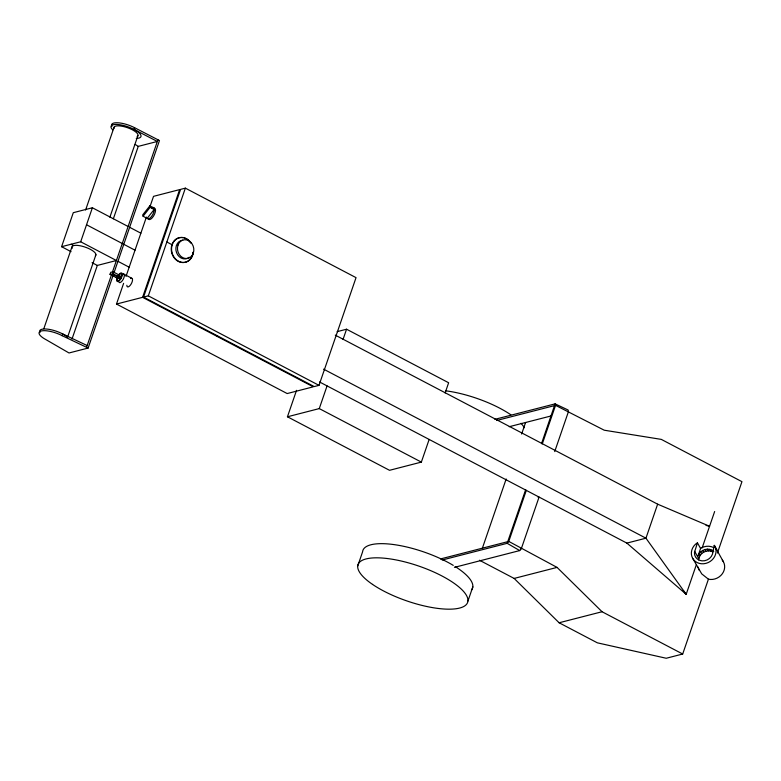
<?xml version="1.0" encoding="UTF-8"?>
<svg xmlns="http://www.w3.org/2000/svg" width="781" height="781" viewBox="0 0 781 781"><rect width="100%" height="100%" fill="white"/><g stroke="black" fill="none" stroke-linecap="round" stroke-linejoin="round"><path stroke-width="1.17" d="M698.526 559.879L700.079 554.451M723.362 561.685L714.254 545.372L712.487 554.139A9.479 8.484 -28.8 0 1 701.943 560.856A9.479 8.484 -28.8 0 1 694.455 552.47L697.453 542.815L700.577 548.496L698.038 555.887C700.098 549.687 708.836 546.837 713.756 551.474M71.051 251.658L61.592 246.698L73.287 212.686L92.383 207.766L128.104 226.5M43.824 328.703L71.872 247.118M85.607 210.001L114.065 127.264M61.592 246.698L80.687 241.778L92.383 207.766M113.235 275.01L88.116 348.053L62.148 335.684L62.734 333.985L87.169 345.553M111.927 126.454A15.805 5.018 19 0 1 117.833 122.773A15.805 5.018 19 0 1 134.537 127.684L133.951 129.382L157.352 141.459L138.257 146.379L135.22 144.446M67.469 337.49L95.917 254.743M109.877 217.206L137.925 135.611M72.028 338.983L97.322 265.433L116.408 260.512L80.687 241.778M113.362 218.778L138.257 146.379M86.584 347.252L111.673 274.307M112.464 272.003L157.928 139.76L134.537 127.684M114.016 272.735L159.461 140.56L157.928 139.76M116.496 304.053L142.591 297.336L313.269 386.829L287.183 393.556L116.496 304.053L123.623 283.327M126.005 276.415L146.408 217.069M149.972 206.701L153.535 196.343L179.63 189.617L142.591 297.336M143.548 297.083L180.587 189.373L185.361 188.143L356.038 277.645L318.999 385.355L314.226 386.585L143.548 297.083L148.322 295.853L318.999 385.355M148.322 295.853L185.361 188.143M429.15 439.439L421.349 462.108L389.524 470.308L287.447 416.781L296.546 390.324M287.447 416.781L319.273 408.59L327.063 385.912M343.054 339.423L346.559 329.221L448.636 382.749L445.131 392.95M357.718 566L362.589 551.825A57.979 18.422 19 0 1 395.303 544.787A57.979 18.422 19 0 1 453.263 565.376M482.385 548.164L506.166 478.987M521.63 434.031L525.593 422.501M467.965 600.989L472.837 586.824M525.642 489.765L507.162 543.322L442.192 560.016M541.506 443.647L555.115 403.865L568.07 409.986L568.5 411.47L554.705 451.594M526.306 490.38L508.763 541.409L507.162 543.322L519.726 550.576L521.327 548.662L539.066 497.077L538.109 497.321M542.287 443.901L555.545 405.349L555.115 403.865L494.871 419.338M335.264 335.127L657.641 504.175L645.946 538.187L686.187 594.292L696.32 564.809M702.168 547.803L714.644 511.526M479.475 560.241L514.132 578.428L559.118 622.769L597.338 642.822L666.232 658.256L682.692 654.019L708.426 579.19A12.642 11.315 -28.8 0 0 722.327 573.762A12.642 11.315 -28.8 0 0 722.23 560.065M717.407 553.055L741.95 481.672L661.312 439.391L604.23 430.204L555.545 405.349L496.716 420.471M109.984 274.297L110.863 272.169L113.655 272.13L119.776 275.342L118.907 277.45L116.105 277.509L109.984 274.297L112.786 274.238L118.907 277.45M112.786 274.238L113.655 272.13M116.105 277.509C122.793 276.093 116.359 276.542 113.02 273.672M698.985 557.614C700.869 552.196 707.713 549.219 712.877 551.874L711.921 550.146M149.806 205.911L142.738 214.843L143.089 216.22L147.248 218.524A6.326 2.597 -62.3 0 0 151.397 216.63A6.326 2.597 -62.3 0 0 154.257 209.659L150.147 207.287L149.806 205.911L153.984 207.931M143.089 216.22L150.147 207.287M147.072 218.475L154.326 209.298M697.453 542.815L695.5 544.22A12.642 11.315 -28.8 0 0 693.782 559.948A12.642 11.315 -28.8 0 0 710.173 561.461A12.642 11.315 -28.8 0 0 714.742 546.007M700.577 548.496L701.299 547.979A12.642 11.315 -28.8 0 1 713.619 547.579M88.116 348.053L69.021 352.973L46.001 339.657A15.805 5.018 19 0 1 41.383 330.959A15.805 5.018 19 0 1 62.148 335.684M216.601 336.142L217.548 335.898M337.138 331.642L346.559 329.221M509.241 426.699L551.23 415.912M440.484 558.952L508.763 541.409L557.058 567.397L602.053 611.738L682.692 654.019M520.371 548.906L521.327 548.662M454.415 567.357L519.726 550.576M319.536 381.958L626.86 543.107L645.946 538.187L323.568 369.14M514.132 578.428L557.058 567.397M559.118 622.769L602.053 611.738M119.542 275.918L121.299 276.991M118.556 276.669L120.87 276.63L120.401 277.772L118.087 277.821L120.206 278.573M706.034 525.408L709.578 526.267L657.641 504.175M166.841 242.003L171.937 244.678M129.636 227.3L140.863 233.187M86.535 224.772L135.015 250.193M117.941 261.313L129.168 267.209M71.139 244.238L73.687 245.576M123.574 273.965L131.745 278.251M92.07 262.68L97.322 265.433M118.858 276.884L120.899 277.958M116.633 276.923L119.698 278.534M319.273 408.59L421.349 462.108M708.426 579.19L701.728 573.879L692.659 558.327M626.86 543.107L686.187 594.292L683.219 590.504M714.254 545.372L717.378 551.054M709.753 549.346L710.7 551.083M707.371 549.131L708.328 550.859M704.96 549.502L705.917 551.23M702.675 550.449L703.632 552.177M700.674 551.894L701.631 553.622M699.093 553.749L700.04 555.476M694.68 551.327L698.761 558.747M153.886 208.049L153.808 207.883A6.326 2.597 -62.3 0 0 151.582 207.941M697.872 566.957L699.356 570.511M192.36 255.377A12.642 10.807 75.6 0 1 179.152 261.791A12.642 10.807 75.6 0 1 171.42 246.728A12.642 10.807 75.6 0 1 183.271 237.688M184.218 237.932A12.642 10.807 75.6 0 1 190.632 242.881M193.014 252.263A12.642 10.807 75.6 0 1 192.653 254.372M72.184 248.309A12.642 4.022 19 0 1 84.309 246.835A12.642 4.022 19 0 1 95.409 255.68M114.075 128.367A12.642 4.022 19 0 1 127.508 127.703A12.642 4.022 19 0 1 137.134 136.431M39.977 332.628A15.805 5.018 19 0 1 48.9 329.328A15.805 5.018 19 0 1 67.342 337.001M112.728 129.861A15.805 5.018 19 0 1 117.794 124.501A15.805 5.018 19 0 1 137.837 131.794A15.805 5.018 19 0 1 136.265 138.432M193.337 252.185A12.642 10.807 75.6 0 1 178.566 261.284A12.642 10.807 75.6 0 1 173.616 241.846A12.642 10.807 75.6 0 1 190.945 242.803M130.495 278.573A4.803 1.972 -62.3 0 1 132.467 280.516A4.803 1.972 -62.3 0 1 129.363 286.217A4.803 1.972 -62.3 0 1 126.854 285.27M118.126 275.605A4.803 1.972 -62.3 0 1 122.305 274.238A4.803 1.972 -62.3 0 1 118.439 281.355A4.803 1.972 -62.3 0 1 117.531 276.708M118.683 275.527A3.798 1.562 -62.3 0 1 121.719 274.99A3.798 1.562 -62.3 0 1 118.741 280.438A3.798 1.562 -62.3 0 1 117.746 277.245M122.998 273.985A4.803 1.972 -62.3 0 1 123.183 279.364A4.803 1.972 -62.3 0 1 118.761 281.775M154.511 208.185A6.326 2.597 -62.3 0 1 153.584 215.995A6.326 2.597 -62.3 0 1 148.175 218.465M189.227 257.261A9.479 8.103 75.6 0 1 176.574 252.712A9.479 8.103 75.6 0 1 182.764 240.167M455.235 566.596A57.979 18.422 19 0 1 471.412 590.153M445.648 390.803A57.979 18.422 19 0 1 510.842 414.779M521.015 423.292A57.979 18.422 19 0 1 524.266 427.724M177.99 245.117A9.479 8.103 75.6 0 0 186.942 258.501A9.479 8.103 75.6 0 0 192.009 243.77A9.479 8.103 75.6 0 0 177.99 245.117M372.537 584.403A57.979 18.422 19 0 0 465.603 605.255A57.979 18.422 19 0 0 400.37 560.826A57.979 18.422 19 0 0 372.537 584.403"/></g></svg>
